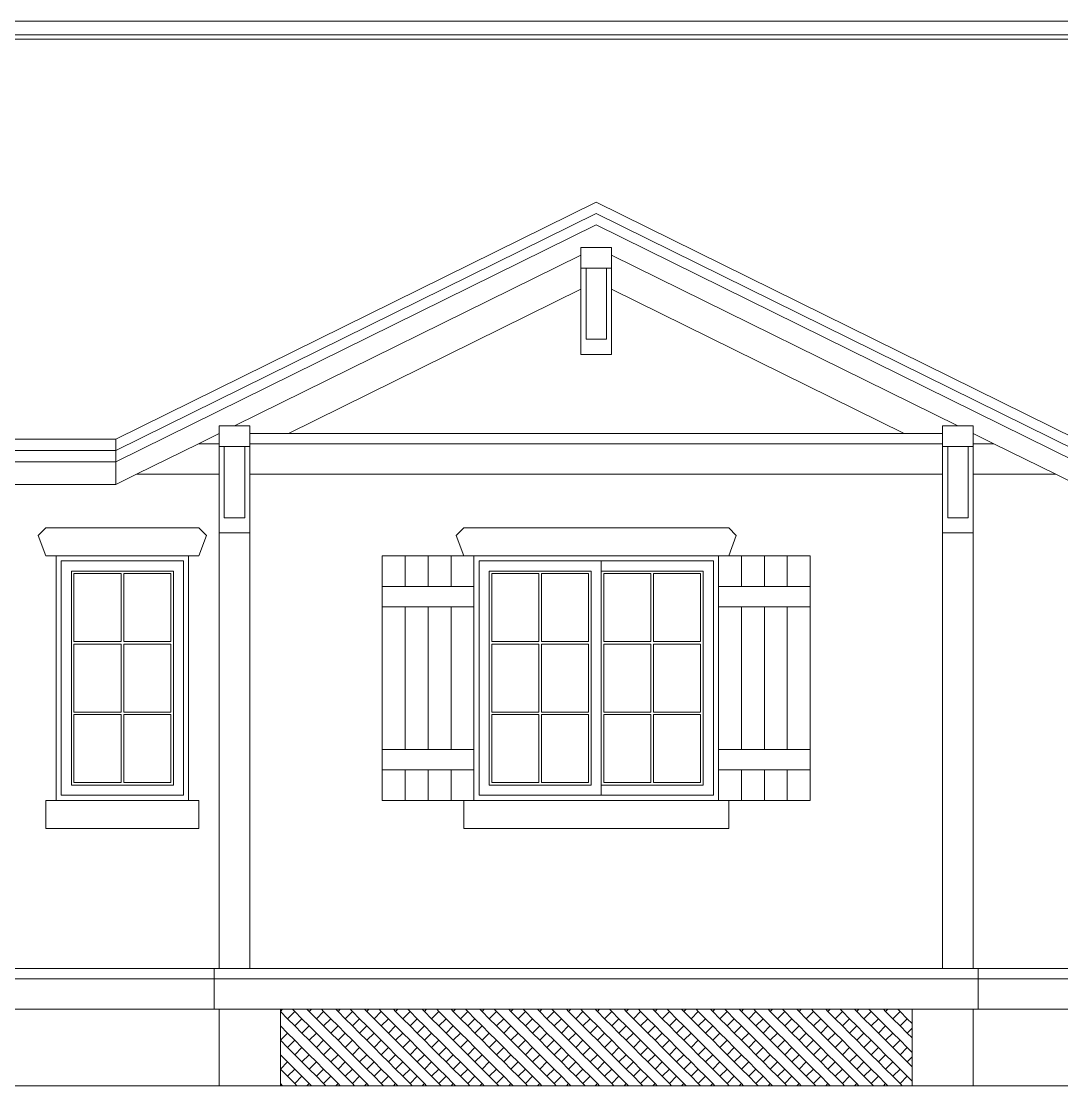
# Model space of a CAD drawing. Header units: inches. Extents: x 984 to 3187, y 1076 to 1711.
# Drawn here: x 2698 to 2902.2, y 1167.9 to 1376.8 of the extents above; entities that cross this region are included whole.
import ezdxf

# ---------------------------------------------------------------- set-up
doc = ezdxf.new("R2010")
doc.units = ezdxf.units.IN
doc.header["$MEASUREMENT"] = 0
doc.layers.add('inne_gulv', color=252, linetype='Continuous', lineweight=9)

# ---------------------------------------------------------------- blocks, each defined once
blk = doc.blocks.new('Modern Bungalow ls')
for p, q in [((-266.7, 137.63), (253.3, 137.63)), ((253.3, 134.97), (-266.7, 134.97)), ((253.3, 134.09), (-266.7, 134.09)), ((-136.97, 55.63), (-42.7, 102.12)), ((-42.7, 102.12), (51.58, 55.63)), ((-42.7, 99.89), (-136.97, 53.4)), ((-42.7, 99.89), (51.58, 53.4)), ((-42.7, 97.66), (-136.97, 51.17)), ((-42.7, 97.66), (51.58, 51.17)), ((-39.7, 93.2), (-45.7, 93.2)), ((-45.7, 91.72), (-45.7, 93.2)), ((-39.7, 91.72), (-39.7, 93.2)), ((-113.7, 58.19), (-45.7, 91.72)), ((-45.7, 91.72), (-45.7, 89.2)), ((-39.7, 91.72), (28.3, 58.19)), ((-39.7, 89.2), (-39.7, 91.72)), ((-45.7, 89.2), (-44.7, 89.2)), ((-45.7, 89.2), (-45.7, 85.03)), ((-44.7, 89.2), (-40.7, 89.2)), ((-44.7, 75.2), (-44.7, 89.2)), ((-40.7, 89.2), (-39.7, 89.2)), ((-40.7, 89.2), (-40.7, 75.2)), ((-39.7, 89.2), (-39.7, 85.03)), ((-45.7, 85.03), (-103.13, 56.71)), ((-45.7, 85.03), (-45.7, 72.2)), ((17.74, 56.71), (-39.7, 85.03)), ((-39.7, 85.03), (-39.7, 72.2)), ((-44.7, 75.2), (-40.7, 75.2)), ((-45.7, 72.2), (-39.7, 72.2)), ((-120.75, 54.71), (-116.7, 56.71)), ((-113.7, 58.19), (-116.7, 58.19)), ((-116.7, 56.71), (-116.7, 58.19)), ((-116.7, 56.71), (-116.7, 54.71)), ((-110.7, 58.19), (-113.7, 58.19)), ((-110.7, 56.71), (-110.7, 58.19)), ((-110.7, 56.71), (-103.13, 56.71)), ((-110.7, 54.71), (-110.7, 56.71)), ((-103.13, 56.71), (17.74, 56.71)), ((17.74, 56.71), (25.3, 56.71)), ((25.3, 58.19), (25.3, 56.71)), ((28.3, 58.19), (25.3, 58.19)), ((25.3, 56.71), (25.3, 54.71)), ((31.3, 58.19), (28.3, 58.19)), ((31.3, 56.71), (31.3, 58.19)), ((31.3, 54.71), (31.3, 56.71)), ((31.3, 56.71), (35.36, 54.71)), ((-136.97, 55.63), (-266.7, 55.63)), ((-136.97, 55.63), (-136.97, 53.4)), ((-132.92, 48.71), (-120.75, 54.71)), ((-120.75, 54.71), (-116.7, 54.71)), ((-116.7, 54.71), (-116.7, 54.19)), ((-110.7, 54.71), (25.3, 54.71)), ((-110.7, 54.19), (-110.7, 54.71)), ((25.3, 54.71), (25.3, 54.19)), ((31.3, 54.71), (35.36, 54.71)), ((31.3, 54.19), (31.3, 54.71)), ((35.36, 54.71), (47.53, 48.71)), ((-136.97, 53.4), (-266.7, 53.4)), ((-136.97, 53.4), (-136.97, 51.17)), ((-116.7, 54.19), (-115.7, 54.19)), ((-116.7, 54.19), (-116.7, 48.71)), ((-115.7, 54.19), (-111.7, 54.19)), ((-115.7, 40.19), (-115.7, 54.19)), ((-111.7, 54.19), (-110.7, 54.19)), ((-111.7, 54.19), (-111.7, 40.19)), ((-110.7, 54.19), (-110.7, 48.71)), ((25.3, 54.19), (26.3, 54.19)), ((25.3, 54.19), (25.3, 48.71)), ((26.3, 54.19), (30.3, 54.19)), ((26.3, 54.19), (26.3, 40.19)), ((30.3, 54.19), (31.3, 54.19)), ((30.3, 54.19), (30.3, 40.19)), ((31.3, 48.71), (31.3, 54.19)), ((-266.7, 51.17), (-136.97, 51.17)), ((-136.97, 51.17), (-136.97, 46.71)), ((-136.97, 46.71), (-132.92, 48.71)), ((-116.7, 48.71), (-132.92, 48.71)), ((-116.7, 48.71), (-116.7, 37.19)), ((-110.7, 48.71), (25.3, 48.71)), ((-110.7, 48.71), (-110.7, 37.19)), ((25.3, 48.71), (25.3, 37.19)), ((47.53, 48.71), (31.3, 48.71)), ((31.3, 37.19), (31.3, 48.71)), ((47.53, 48.71), (51.58, 46.71)), ((-230.7, 46.71), (-136.97, 46.71)), ((-115.7, 40.19), (-111.7, 40.19)), ((26.3, 40.19), (30.3, 40.19)), ((-150.7, 38.21), (-152.2, 36.71)), ((-120.7, 38.21), (-150.7, 38.21)), ((-119.2, 36.71), (-120.7, 38.21)), ((-70.2, 36.71), (-68.7, 38.21)), ((-16.7, 38.21), (-68.7, 38.21)), ((-15.2, 36.71), (-16.7, 38.21)), ((-152.2, 36.71), (-150.7, 32.71)), ((-120.7, 32.71), (-119.2, 36.71)), ((-116.7, 37.19), (-110.7, 37.19)), ((-116.7, -48.29), (-116.7, 37.19)), ((-110.7, 37.19), (-110.7, -48.29)), ((-70.2, 36.71), (-68.7, 32.71)), ((-15.2, 36.71), (-16.7, 32.71)), ((25.3, 37.19), (31.3, 37.19)), ((25.3, 37.19), (25.3, -48.29)), ((31.3, -48.29), (31.3, 37.19)), ((-150.7, 32.71), (-148.7, 32.71)), ((-148.7, 32.71), (-148.7, -15.29)), ((-148.7, 32.71), (-122.7, 32.71)), ((-147.7, 31.71), (-147.7, -14.29)), ((-123.7, 31.71), (-147.7, 31.71)), ((-123.7, -14.29), (-123.7, 31.71)), ((-122.7, 32.71), (-122.7, -15.29)), ((-122.7, 32.71), (-120.7, 32.71)), ((-84.7, 32.71), (-84.7, 26.71)), ((-80.2, 32.71), (-84.7, 32.71)), ((-75.7, 32.71), (-80.2, 32.71)), ((-80.2, 32.71), (-80.2, 26.71)), ((-71.2, 32.71), (-75.7, 32.71)), ((-75.7, 32.71), (-75.7, 26.71)), ((-71.2, 32.71), (-71.2, 26.71)), ((-68.7, 32.71), (-71.2, 32.71)), ((-68.7, 32.71), (-66.7, 32.71)), ((-66.7, 32.71), (-18.7, 32.71)), ((-66.7, 26.71), (-66.7, 32.71)), ((-65.7, 31.71), (-65.7, -14.29)), ((-41.7, 31.71), (-65.7, 31.71)), ((-41.7, 31.71), (-19.7, 31.71)), ((-41.7, 29.71), (-41.7, 31.71)), ((-19.7, -14.29), (-19.7, 31.71)), ((-18.7, 32.71), (-18.7, 26.71)), ((-18.7, 32.71), (-16.7, 32.71)), ((-14.2, 32.71), (-16.7, 32.71)), ((-9.7, 32.71), (-14.2, 32.71)), ((-14.2, 32.71), (-14.2, 26.71)), ((-9.7, 32.71), (-9.7, 26.71)), ((-5.2, 32.71), (-9.7, 32.71)), ((-0.7, 32.71), (-5.2, 32.71)), ((-5.2, 32.71), (-5.2, 26.71)), ((-0.7, 26.71), (-0.7, 32.71)), ((-145.7, 29.71), (-145.7, -12.29)), ((-125.7, 29.71), (-145.7, 29.71)), ((-125.7, -12.29), (-125.7, 29.71)), ((-63.7, 29.71), (-63.7, -12.29)), ((-43.7, 29.71), (-63.7, 29.71)), ((-43.7, -12.29), (-43.7, 29.71)), ((-21.7, 29.71), (-41.7, 29.71)), ((-41.7, -12.29), (-41.7, 29.71)), ((-21.7, -12.29), (-21.7, 29.71)), ((-145.2, 29.21), (-145.2, 15.87)), ((-135.95, 29.21), (-145.2, 29.21)), ((-135.95, 15.87), (-135.95, 29.21)), ((-135.45, 29.21), (-135.45, 15.87)), ((-126.2, 29.21), (-135.45, 29.21)), ((-126.2, 15.87), (-126.2, 29.21)), ((-53.95, 29.21), (-63.2, 29.21)), ((-63.2, 29.21), (-63.2, 15.87)), ((-53.95, 15.87), (-53.95, 29.21)), ((-44.2, 29.21), (-53.45, 29.21)), ((-53.45, 29.21), (-53.45, 15.87)), ((-44.2, 15.87), (-44.2, 29.21)), ((-31.95, 29.21), (-41.2, 29.21)), ((-41.2, 29.21), (-41.2, 15.87)), ((-31.95, 15.87), (-31.95, 29.21)), ((-31.45, 29.21), (-31.45, 15.87)), ((-22.2, 29.21), (-31.45, 29.21)), ((-22.2, 15.87), (-22.2, 29.21)), ((-84.7, 26.71), (-84.7, 22.71)), ((-80.2, 26.71), (-84.7, 26.71)), ((-75.7, 26.71), (-80.2, 26.71)), ((-71.2, 26.71), (-75.7, 26.71)), ((-66.7, 26.71), (-71.2, 26.71)), ((-66.7, 22.71), (-66.7, 26.71)), ((-18.7, 26.71), (-18.7, 22.71)), ((-14.2, 26.71), (-18.7, 26.71)), ((-9.7, 26.71), (-14.2, 26.71)), ((-5.2, 26.71), (-9.7, 26.71)), ((-0.7, 26.71), (-5.2, 26.71)), ((-0.7, 22.71), (-0.7, 26.71)), ((-84.7, -5.29), (-84.7, 22.71)), ((-80.2, 22.71), (-84.7, 22.71)), ((-80.2, -5.29), (-80.2, 22.71)), ((-75.7, 22.71), (-80.2, 22.71)), ((-75.7, -5.29), (-75.7, 22.71)), ((-71.2, 22.71), (-75.7, 22.71)), ((-71.2, -5.29), (-71.2, 22.71)), ((-66.7, 22.71), (-71.2, 22.71)), ((-66.7, 22.71), (-66.7, -5.29)), ((-18.7, -5.29), (-18.7, 22.71)), ((-14.2, 22.71), (-18.7, 22.71)), ((-14.2, -5.29), (-14.2, 22.71)), ((-9.7, 22.71), (-14.2, 22.71)), ((-9.7, -5.29), (-9.7, 22.71)), ((-5.2, 22.71), (-9.7, 22.71)), ((-5.2, -5.29), (-5.2, 22.71)), ((-0.7, 22.71), (-5.2, 22.71)), ((-0.7, 22.71), (-0.7, -5.29)), ((-145.2, 15.87), (-135.95, 15.87)), ((-135.95, 15.37), (-145.2, 15.37)), ((-145.2, 15.37), (-145.2, 2.04)), ((-135.95, 2.04), (-135.95, 15.37)), ((-135.45, 15.87), (-126.2, 15.87)), ((-126.2, 15.37), (-135.45, 15.37)), ((-135.45, 15.37), (-135.45, 2.04)), ((-126.2, 2.04), (-126.2, 15.37)), ((-63.2, 15.87), (-53.95, 15.87)), ((-53.95, 15.37), (-63.2, 15.37)), ((-63.2, 15.37), (-63.2, 2.04)), ((-53.95, 2.04), (-53.95, 15.37)), ((-53.45, 15.87), (-44.2, 15.87)), ((-44.2, 15.37), (-53.45, 15.37)), ((-53.45, 15.37), (-53.45, 2.04)), ((-44.2, 2.04), (-44.2, 15.37)), ((-41.2, 15.87), (-31.95, 15.87)), ((-31.95, 15.37), (-41.2, 15.37)), ((-41.2, 15.37), (-41.2, 2.04)), ((-31.95, 2.04), (-31.95, 15.37)), ((-31.45, 15.87), (-22.2, 15.87)), ((-22.2, 15.37), (-31.45, 15.37)), ((-31.45, 15.37), (-31.45, 2.04)), ((-22.2, 2.04), (-22.2, 15.37)), ((-145.2, 2.04), (-135.95, 2.04)), ((-145.2, 1.54), (-145.2, -11.79)), ((-135.95, 1.54), (-145.2, 1.54)), ((-135.95, -11.79), (-135.95, 1.54)), ((-135.45, 2.04), (-126.2, 2.04)), ((-135.45, 1.54), (-135.45, -11.79)), ((-126.2, 1.54), (-135.45, 1.54)), ((-126.2, -11.79), (-126.2, 1.54)), ((-63.2, 2.04), (-53.95, 2.04)), ((-63.2, 1.54), (-63.2, -11.79)), ((-53.95, 1.54), (-63.2, 1.54)), ((-53.95, -11.79), (-53.95, 1.54)), ((-53.45, 2.04), (-44.2, 2.04)), ((-53.45, 1.54), (-53.45, -11.79)), ((-44.2, 1.54), (-53.45, 1.54)), ((-44.2, -11.79), (-44.2, 1.54)), ((-41.2, 2.04), (-31.95, 2.04)), ((-31.95, 1.54), (-41.2, 1.54)), ((-41.2, 1.54), (-41.2, -11.79)), ((-31.95, -11.79), (-31.95, 1.54)), ((-31.45, 2.04), (-22.2, 2.04)), ((-31.45, 1.54), (-31.45, -11.79)), ((-22.2, 1.54), (-31.45, 1.54)), ((-22.2, -11.79), (-22.2, 1.54)), ((-84.7, -5.29), (-84.7, -9.29)), ((-84.7, -5.29), (-80.2, -5.29)), ((-80.2, -5.29), (-75.7, -5.29)), ((-75.7, -5.29), (-71.2, -5.29)), ((-71.2, -5.29), (-66.7, -5.29)), ((-66.7, -9.29), (-66.7, -5.29)), ((-18.7, -5.29), (-18.7, -9.29)), ((-18.7, -5.29), (-14.2, -5.29)), ((-14.2, -5.29), (-9.7, -5.29)), ((-9.7, -5.29), (-5.2, -5.29)), ((-5.2, -5.29), (-0.7, -5.29)), ((-0.7, -9.29), (-0.7, -5.29)), ((-84.7, -9.29), (-84.7, -15.29)), ((-84.7, -9.29), (-80.2, -9.29)), ((-80.2, -9.29), (-80.2, -15.29)), ((-80.2, -9.29), (-75.7, -9.29)), ((-75.7, -9.29), (-75.7, -15.29)), ((-75.7, -9.29), (-71.2, -9.29)), ((-71.2, -9.29), (-71.2, -15.29)), ((-71.2, -9.29), (-66.7, -9.29)), ((-66.7, -15.29), (-66.7, -9.29)), ((-18.7, -9.29), (-18.7, -15.29)), ((-18.7, -9.29), (-14.2, -9.29)), ((-14.2, -9.29), (-14.2, -15.29)), ((-14.2, -9.29), (-9.7, -9.29)), ((-9.7, -9.29), (-9.7, -15.29)), ((-9.7, -9.29), (-5.2, -9.29)), ((-5.2, -9.29), (-5.2, -15.29)), ((-5.2, -9.29), (-0.7, -9.29)), ((-0.7, -15.29), (-0.7, -9.29)), ((-145.7, -12.29), (-125.7, -12.29)), ((-145.2, -11.79), (-135.95, -11.79)), ((-135.45, -11.79), (-126.2, -11.79)), ((-63.7, -12.29), (-43.7, -12.29)), ((-63.2, -11.79), (-53.95, -11.79)), ((-53.45, -11.79), (-44.2, -11.79)), ((-41.7, -12.29), (-21.7, -12.29)), ((-41.7, -14.29), (-41.7, -12.29)), ((-41.2, -11.79), (-31.95, -11.79)), ((-31.45, -11.79), (-22.2, -11.79)), ((-147.7, -14.29), (-123.7, -14.29)), ((-41.7, -14.29), (-65.7, -14.29)), ((-41.7, -14.29), (-19.7, -14.29)), ((-150.7, -15.29), (-150.7, -20.79)), ((-148.7, -15.29), (-150.7, -15.29)), ((-122.7, -15.29), (-148.7, -15.29)), ((-120.7, -15.29), (-122.7, -15.29)), ((-120.7, -20.79), (-120.7, -15.29)), ((-84.7, -15.29), (-80.2, -15.29)), ((-80.2, -15.29), (-75.7, -15.29)), ((-75.7, -15.29), (-71.2, -15.29)), ((-71.2, -15.29), (-68.7, -15.29)), ((-68.7, -15.29), (-68.7, -20.79)), ((-68.7, -15.29), (-66.7, -15.29)), ((-18.7, -15.29), (-66.7, -15.29)), ((-18.7, -15.29), (-16.7, -15.29)), ((-16.7, -15.29), (-16.7, -20.79)), ((-16.7, -15.29), (-14.2, -15.29)), ((-14.2, -15.29), (-9.7, -15.29)), ((-9.7, -15.29), (-5.2, -15.29)), ((-5.2, -15.29), (-0.7, -15.29)), ((-150.7, -20.79), (-120.7, -20.79)), ((-16.7, -20.79), (-68.7, -20.79)), ((-117.7, -48.29), (-230.7, -48.29)), ((-117.7, -48.29), (-117.7, -50.29)), ((-116.7, -48.29), (-117.7, -48.29)), ((-116.7, -48.29), (-110.7, -48.29)), ((-110.7, -48.29), (25.3, -48.29)), ((25.3, -48.29), (31.3, -48.29)), ((31.3, -48.29), (32.3, -48.29)), ((32.3, -48.29), (32.3, -50.29)), ((32.3, -48.29), (217.3, -48.29)), ((-237.7, -50.29), (-117.7, -50.29)), ((-117.7, -50.29), (32.3, -50.29)), ((-117.7, -50.29), (-117.7, -56.29)), ((32.3, -50.29), (296.3, -50.29)), ((32.3, -50.29), (32.3, -56.29)), ((-200.7, -56.29), (-117.7, -56.29)), ((-117.7, -56.29), (-116.7, -56.29)), ((-116.7, -56.29), (-116.7, -71.29)), ((-116.7, -56.29), (-104.7, -56.29)), ((-104.7, -56.72), (-104.27, -56.29)), ((-104.7, -56.29), (-104.7, -56.72)), ((-104.7, -56.29), (-104.27, -56.29)), ((-104.27, -56.29), (-102.3, -56.29)), ((-102.3, -56.29), (-101.87, -56.72)), ((-102.3, -56.29), (-99.47, -56.29)), ((-99.47, -56.29), (-99.04, -56.72)), ((-99.47, -56.29), (-98.61, -56.29)), ((-99.04, -56.72), (-98.61, -56.29)), ((-98.61, -56.29), (-96.64, -56.29)), ((-96.64, -56.29), (-96.21, -56.72)), ((-96.64, -56.29), (-93.81, -56.29)), ((-93.81, -56.29), (-93.38, -56.72)), ((-93.81, -56.29), (-92.95, -56.29)), ((-93.38, -56.72), (-92.95, -56.29)), ((-92.95, -56.29), (-90.98, -56.29)), ((-90.98, -56.29), (-90.55, -56.72)), ((-90.98, -56.29), (-88.15, -56.29)), ((-88.15, -56.29), (-87.73, -56.72)), ((-88.15, -56.29), (-87.3, -56.29)), ((-87.73, -56.72), (-87.3, -56.29)), ((-87.3, -56.29), (-85.33, -56.29)), ((-85.33, -56.29), (-84.9, -56.72)), ((-85.33, -56.29), (-82.5, -56.29)), ((-82.5, -56.29), (-82.07, -56.72)), ((-82.5, -56.29), (-81.64, -56.29)), ((-82.07, -56.72), (-81.64, -56.29)), ((-81.64, -56.29), (-79.67, -56.29)), ((-79.67, -56.29), (-79.24, -56.72)), ((-79.67, -56.29), (-76.84, -56.29)), ((-76.84, -56.29), (-76.41, -56.72)), ((-76.84, -56.29), (-75.98, -56.29)), ((-76.41, -56.72), (-75.98, -56.29)), ((-75.98, -56.29), (-74.01, -56.29)), ((-74.01, -56.29), (-73.58, -56.72)), ((-74.01, -56.29), (-71.18, -56.29)), ((-71.18, -56.29), (-70.75, -56.72)), ((-71.18, -56.29), (-70.33, -56.29)), ((-70.75, -56.72), (-70.33, -56.29)), ((-70.33, -56.29), (-68.36, -56.29)), ((-68.36, -56.29), (-67.93, -56.72)), ((-68.36, -56.29), (-65.53, -56.29)), ((-65.53, -56.29), (-65.1, -56.72)), ((-65.53, -56.29), (-64.67, -56.29)), ((-65.1, -56.72), (-64.67, -56.29)), ((-64.67, -56.29), (-62.7, -56.29)), ((-62.7, -56.29), (-62.27, -56.72)), ((-62.7, -56.29), (-59.87, -56.29)), ((-59.87, -56.29), (-59.44, -56.72)), ((-59.87, -56.29), (-59.01, -56.29)), ((-59.44, -56.72), (-59.01, -56.29)), ((-59.01, -56.29), (-57.04, -56.29)), ((-57.04, -56.29), (-56.61, -56.72)), ((-57.04, -56.29), (-54.21, -56.29)), ((-54.21, -56.29), (-53.78, -56.72)), ((-54.21, -56.29), (-53.36, -56.29)), ((-53.78, -56.72), (-53.36, -56.29)), ((-53.36, -56.29), (-51.38, -56.29)), ((-51.38, -56.29), (-50.96, -56.72)), ((-51.38, -56.29), (-48.56, -56.29)), ((-48.56, -56.29), (-48.13, -56.72)), ((-48.56, -56.29), (-47.7, -56.29)), ((-48.13, -56.72), (-47.7, -56.29)), ((-47.7, -56.29), (-45.73, -56.29)), ((-45.73, -56.29), (-45.3, -56.72)), ((-45.73, -56.29), (-42.9, -56.29)), ((-42.9, -56.29), (-42.47, -56.72)), ((-42.9, -56.29), (-42.04, -56.29)), ((-42.47, -56.72), (-42.04, -56.29)), ((-42.04, -56.29), (-40.07, -56.29)), ((-40.07, -56.29), (-39.64, -56.72)), ((-40.07, -56.29), (-37.24, -56.29)), ((-37.24, -56.29), (-36.81, -56.72)), ((-37.24, -56.29), (-36.38, -56.29)), ((-36.81, -56.72), (-36.38, -56.29)), ((-36.38, -56.29), (-34.41, -56.29)), ((-34.41, -56.29), (-33.99, -56.72)), ((-34.41, -56.29), (-31.59, -56.29)), ((-31.59, -56.29), (-31.16, -56.72)), ((-31.59, -56.29), (-30.73, -56.29)), ((-31.16, -56.72), (-30.73, -56.29)), ((-30.73, -56.29), (-28.76, -56.29)), ((-28.76, -56.29), (-28.33, -56.72)), ((-28.76, -56.29), (-25.93, -56.29)), ((-25.93, -56.29), (-25.5, -56.72)), ((-25.93, -56.29), (-25.07, -56.29)), ((-25.5, -56.72), (-25.07, -56.29)), ((-25.07, -56.29), (-23.1, -56.29)), ((-23.1, -56.29), (-22.67, -56.72)), ((-23.1, -56.29), (-20.27, -56.29)), ((-20.27, -56.29), (-19.84, -56.72)), ((-20.27, -56.29), (-19.41, -56.29)), ((-19.84, -56.72), (-19.41, -56.29)), ((-19.41, -56.29), (-17.44, -56.29)), ((-17.44, -56.29), (-17.01, -56.72)), ((-17.44, -56.29), (-14.62, -56.29)), ((-14.62, -56.29), (-14.19, -56.72)), ((-14.62, -56.29), (-13.76, -56.29)), ((-14.19, -56.72), (-13.76, -56.29)), ((-13.76, -56.29), (-11.79, -56.29)), ((-11.79, -56.29), (-11.36, -56.72)), ((-11.79, -56.29), (-8.96, -56.29)), ((-8.96, -56.29), (-8.53, -56.72)), ((-8.96, -56.29), (-8.1, -56.29)), ((-8.53, -56.72), (-8.1, -56.29)), ((-8.1, -56.29), (-6.13, -56.29)), ((-6.13, -56.29), (-5.7, -56.72)), ((-6.13, -56.29), (-3.3, -56.29)), ((-3.3, -56.29), (-2.87, -56.72)), ((-3.3, -56.29), (-2.44, -56.29)), ((-2.87, -56.72), (-2.44, -56.29)), ((-2.44, -56.29), (-0.47, -56.29)), ((-0.47, -56.29), (-0.04, -56.72)), ((-0.47, -56.29), (2.36, -56.29)), ((2.36, -56.29), (2.78, -56.72)), ((2.36, -56.29), (3.21, -56.29)), ((2.78, -56.72), (3.21, -56.29)), ((3.21, -56.29), (5.18, -56.29)), ((5.18, -56.29), (5.61, -56.72)), ((5.18, -56.29), (8.01, -56.29)), ((8.01, -56.29), (8.44, -56.72)), ((8.01, -56.29), (8.87, -56.29)), ((8.44, -56.72), (8.87, -56.29)), ((8.87, -56.29), (10.84, -56.29)), ((10.84, -56.29), (11.27, -56.72)), ((10.84, -56.29), (13.67, -56.29)), ((13.67, -56.29), (14.1, -56.72)), ((13.67, -56.29), (14.53, -56.29)), ((14.1, -56.72), (14.53, -56.29)), ((14.53, -56.29), (16.5, -56.29)), ((16.5, -56.29), (16.93, -56.72)), ((16.5, -56.29), (19.3, -56.29)), ((19.3, -56.29), (19.3, -59.1)), ((19.3, -56.29), (31.3, -56.29)), ((31.3, -56.29), (31.3, -71.29)), ((31.3, -56.29), (32.3, -56.29)), ((32.3, -56.29), (187.3, -56.29)), ((-104.7, -56.72), (-103.28, -58.14)), ((-104.7, -56.72), (-104.7, -59.55)), ((-103.28, -58.14), (-101.87, -56.72)), ((-103.28, -58.14), (-101.87, -59.55)), ((-101.87, -56.72), (-100.45, -58.14)), ((-101.87, -59.55), (-100.45, -58.14)), ((-100.45, -58.14), (-99.04, -59.55)), ((-99.04, -56.72), (-97.63, -58.14)), ((-97.63, -58.14), (-96.21, -56.72)), ((-97.63, -58.14), (-96.21, -59.55)), ((-96.21, -56.72), (-94.8, -58.14)), ((-96.21, -59.55), (-94.8, -58.14)), ((-94.8, -58.14), (-93.38, -59.55)), ((-93.38, -56.72), (-91.97, -58.14)), ((-91.97, -58.14), (-90.55, -56.72)), ((-91.97, -58.14), (-90.55, -59.55)), ((-90.55, -56.72), (-89.14, -58.14)), ((-90.55, -59.55), (-89.14, -58.14)), ((-89.14, -58.14), (-87.73, -59.55)), ((-87.73, -56.72), (-86.31, -58.14)), ((-86.31, -58.14), (-84.9, -56.72)), ((-86.31, -58.14), (-84.9, -59.55)), ((-84.9, -56.72), (-83.48, -58.14)), ((-84.9, -59.55), (-83.48, -58.14)), ((-83.48, -58.14), (-82.07, -59.55)), ((-82.07, -56.72), (-80.65, -58.14)), ((-80.65, -58.14), (-79.24, -56.72)), ((-80.65, -58.14), (-79.24, -59.55)), ((-79.24, -56.72), (-77.83, -58.14)), ((-79.24, -59.55), (-77.83, -58.14)), ((-77.83, -58.14), (-76.41, -59.55)), ((-76.41, -56.72), (-75, -58.14)), ((-75, -58.14), (-73.58, -56.72)), ((-75, -58.14), (-73.58, -59.55)), ((-73.58, -56.72), (-72.17, -58.14)), ((-73.58, -59.55), (-72.17, -58.14)), ((-72.17, -58.14), (-70.75, -59.55)), ((-70.75, -56.72), (-69.34, -58.14)), ((-69.34, -58.14), (-67.93, -56.72)), ((-69.34, -58.14), (-67.93, -59.55)), ((-67.93, -56.72), (-66.51, -58.14)), ((-67.93, -59.55), (-66.51, -58.14)), ((-66.51, -58.14), (-65.1, -59.55)), ((-65.1, -56.72), (-63.68, -58.14)), ((-63.68, -58.14), (-62.27, -56.72)), ((-63.68, -58.14), (-62.27, -59.55)), ((-62.27, -56.72), (-60.86, -58.14)), ((-62.27, -59.55), (-60.86, -58.14)), ((-60.86, -58.14), (-59.44, -59.55)), ((-59.44, -56.72), (-58.03, -58.14)), ((-58.03, -58.14), (-56.61, -56.72)), ((-58.03, -58.14), (-56.61, -59.55)), ((-56.61, -56.72), (-55.2, -58.14)), ((-56.61, -59.55), (-55.2, -58.14)), ((-55.2, -58.14), (-53.78, -59.55)), ((-53.78, -56.72), (-52.37, -58.14)), ((-52.37, -58.14), (-50.96, -56.72)), ((-52.37, -58.14), (-50.96, -59.55)), ((-50.96, -56.72), (-49.54, -58.14)), ((-50.96, -59.55), (-49.54, -58.14)), ((-49.54, -58.14), (-48.13, -59.55)), ((-48.13, -56.72), (-46.71, -58.14)), ((-46.71, -58.14), (-45.3, -56.72)), ((-46.71, -58.14), (-45.3, -59.55)), ((-45.3, -56.72), (-43.88, -58.14)), ((-45.3, -59.55), (-43.88, -58.14)), ((-43.88, -58.14), (-42.47, -59.55)), ((-42.47, -56.72), (-41.06, -58.14)), ((-41.06, -58.14), (-39.64, -56.72)), ((-41.06, -58.14), (-39.64, -59.55)), ((-39.64, -56.72), (-38.23, -58.14)), ((-39.64, -59.55), (-38.23, -58.14)), ((-38.23, -58.14), (-36.81, -59.55)), ((-36.81, -56.72), (-35.4, -58.14)), ((-35.4, -58.14), (-33.99, -56.72)), ((-35.4, -58.14), (-33.99, -59.55)), ((-33.99, -56.72), (-32.57, -58.14)), ((-33.99, -59.55), (-32.57, -58.14)), ((-32.57, -58.14), (-31.16, -59.55)), ((-31.16, -56.72), (-29.74, -58.14)), ((-29.74, -58.14), (-28.33, -56.72)), ((-29.74, -58.14), (-28.33, -59.55)), ((-28.33, -56.72), (-26.91, -58.14)), ((-28.33, -59.55), (-26.91, -58.14)), ((-26.91, -58.14), (-25.5, -59.55)), ((-25.5, -56.72), (-24.09, -58.14)), ((-24.09, -58.14), (-22.67, -56.72)), ((-24.09, -58.14), (-22.67, -59.55)), ((-22.67, -56.72), (-21.26, -58.14)), ((-22.67, -59.55), (-21.26, -58.14)), ((-21.26, -58.14), (-19.84, -59.55)), ((-19.84, -56.72), (-18.43, -58.14)), ((-18.43, -58.14), (-17.01, -56.72)), ((-18.43, -58.14), (-17.01, -59.55)), ((-17.01, -56.72), (-15.6, -58.14)), ((-17.01, -59.55), (-15.6, -58.14)), ((-15.6, -58.14), (-14.19, -59.55)), ((-14.19, -56.72), (-12.77, -58.14)), ((-12.77, -58.14), (-11.36, -56.72)), ((-12.77, -58.14), (-11.36, -59.55)), ((-11.36, -56.72), (-9.94, -58.14)), ((-11.36, -59.55), (-9.94, -58.14)), ((-9.94, -58.14), (-8.53, -59.55)), ((-8.53, -56.72), (-7.12, -58.14)), ((-7.12, -58.14), (-5.7, -56.72)), ((-7.12, -58.14), (-5.7, -59.55)), ((-5.7, -56.72), (-4.29, -58.14)), ((-5.7, -59.55), (-4.29, -58.14)), ((-4.29, -58.14), (-2.87, -59.55)), ((-2.87, -56.72), (-1.46, -58.14)), ((-1.46, -58.14), (-0.04, -56.72)), ((-1.46, -58.14), (-0.04, -59.55)), ((-0.04, -56.72), (1.37, -58.14)), ((-0.04, -59.55), (1.37, -58.14)), ((1.37, -58.14), (2.78, -59.55)), ((2.78, -56.72), (4.2, -58.14)), ((4.2, -58.14), (5.61, -56.72)), ((4.2, -58.14), (5.61, -59.55)), ((5.61, -56.72), (7.03, -58.14)), ((5.61, -59.55), (7.03, -58.14)), ((7.03, -58.14), (8.44, -59.55)), ((8.44, -56.72), (9.86, -58.14)), ((9.86, -58.14), (11.27, -56.72)), ((9.86, -58.14), (11.27, -59.55)), ((11.27, -56.72), (12.68, -58.14)), ((11.27, -59.55), (12.68, -58.14)), ((12.68, -58.14), (14.1, -59.55)), ((14.1, -56.72), (15.51, -58.14)), ((15.51, -58.14), (16.93, -56.72)), ((15.51, -58.14), (16.93, -59.55)), ((16.93, -56.72), (18.34, -58.14)), ((16.93, -59.55), (18.34, -58.14)), ((18.34, -58.14), (19.3, -59.1)), ((-104.7, -59.55), (-103.28, -60.96)), ((-104.7, -59.55), (-104.7, -62.38)), ((-101.87, -59.55), (-100.45, -60.96)), ((-100.45, -60.96), (-99.04, -59.55)), ((-99.04, -59.55), (-97.63, -60.96)), ((-96.21, -59.55), (-94.8, -60.96)), ((-94.8, -60.96), (-93.38, -59.55)), ((-93.38, -59.55), (-91.97, -60.96)), ((-90.55, -59.55), (-89.14, -60.96)), ((-89.14, -60.96), (-87.73, -59.55)), ((-87.73, -59.55), (-86.31, -60.96)), ((-84.9, -59.55), (-83.48, -60.96)), ((-83.48, -60.96), (-82.07, -59.55)), ((-82.07, -59.55), (-80.65, -60.96)), ((-79.24, -59.55), (-77.83, -60.96)), ((-77.83, -60.96), (-76.41, -59.55)), ((-76.41, -59.55), (-75, -60.96)), ((-73.58, -59.55), (-72.17, -60.96)), ((-72.17, -60.96), (-70.75, -59.55)), ((-70.75, -59.55), (-69.34, -60.96)), ((-67.93, -59.55), (-66.51, -60.96)), ((-66.51, -60.96), (-65.1, -59.55)), ((-65.1, -59.55), (-63.68, -60.96)), ((-62.27, -59.55), (-60.86, -60.96)), ((-60.86, -60.96), (-59.44, -59.55)), ((-59.44, -59.55), (-58.03, -60.96)), ((-56.61, -59.55), (-55.2, -60.96)), ((-55.2, -60.96), (-53.78, -59.55)), ((-53.78, -59.55), (-52.37, -60.96)), ((-50.96, -59.55), (-49.54, -60.96)), ((-49.54, -60.96), (-48.13, -59.55)), ((-48.13, -59.55), (-46.71, -60.96)), ((-45.3, -59.55), (-43.88, -60.96)), ((-43.88, -60.96), (-42.47, -59.55)), ((-42.47, -59.55), (-41.06, -60.96)), ((-39.64, -59.55), (-38.23, -60.96)), ((-38.23, -60.96), (-36.81, -59.55)), ((-36.81, -59.55), (-35.4, -60.96)), ((-33.99, -59.55), (-32.57, -60.96)), ((-32.57, -60.96), (-31.16, -59.55)), ((-31.16, -59.55), (-29.74, -60.96)), ((-28.33, -59.55), (-26.91, -60.96)), ((-26.91, -60.96), (-25.5, -59.55)), ((-25.5, -59.55), (-24.09, -60.96)), ((-22.67, -59.55), (-21.26, -60.96)), ((-21.26, -60.96), (-19.84, -59.55)), ((-19.84, -59.55), (-18.43, -60.96)), ((-17.01, -59.55), (-15.6, -60.96)), ((-15.6, -60.96), (-14.19, -59.55)), ((-14.19, -59.55), (-12.77, -60.96)), ((-11.36, -59.55), (-9.94, -60.96)), ((-9.94, -60.96), (-8.53, -59.55)), ((-8.53, -59.55), (-7.12, -60.96)), ((-5.7, -59.55), (-4.29, -60.96)), ((-4.29, -60.96), (-2.87, -59.55)), ((-2.87, -59.55), (-1.46, -60.96)), ((-0.04, -59.55), (1.37, -60.96)), ((1.37, -60.96), (2.78, -59.55)), ((2.78, -59.55), (4.2, -60.96)), ((5.61, -59.55), (7.03, -60.96)), ((7.03, -60.96), (8.44, -59.55)), ((8.44, -59.55), (9.86, -60.96)), ((11.27, -59.55), (12.68, -60.96)), ((12.68, -60.96), (14.1, -59.55)), ((14.1, -59.55), (15.51, -60.96)), ((16.93, -59.55), (18.34, -60.96)), ((18.34, -60.96), (19.3, -60)), ((19.3, -59.1), (19.3, -60)), ((19.3, -60), (19.3, -61.93)), ((-104.7, -62.38), (-103.28, -60.96)), ((-104.7, -62.38), (-103.28, -63.79)), ((-104.7, -62.38), (-104.7, -65.21)), ((-103.28, -60.96), (-101.87, -62.38)), ((-103.28, -63.79), (-101.87, -62.38)), ((-101.87, -62.38), (-100.45, -63.79)), ((-100.45, -60.96), (-99.04, -62.38)), ((-99.04, -62.38), (-97.63, -60.96)), ((-99.04, -62.38), (-97.63, -63.79)), ((-97.63, -60.96), (-96.21, -62.38)), ((-97.63, -63.79), (-96.21, -62.38)), ((-96.21, -62.38), (-94.8, -63.79)), ((-94.8, -60.96), (-93.38, -62.38)), ((-93.38, -62.38), (-91.97, -60.96)), ((-93.38, -62.38), (-91.97, -63.79)), ((-91.97, -60.96), (-90.55, -62.38)), ((-91.97, -63.79), (-90.55, -62.38)), ((-90.55, -62.38), (-89.14, -63.79)), ((-89.14, -60.96), (-87.73, -62.38)), ((-87.73, -62.38), (-86.31, -60.96)), ((-87.73, -62.38), (-86.31, -63.79)), ((-86.31, -60.96), (-84.9, -62.38)), ((-86.31, -63.79), (-84.9, -62.38)), ((-84.9, -62.38), (-83.48, -63.79)), ((-83.48, -60.96), (-82.07, -62.38)), ((-82.07, -62.38), (-80.65, -60.96)), ((-82.07, -62.38), (-80.65, -63.79)), ((-80.65, -60.96), (-79.24, -62.38)), ((-80.65, -63.79), (-79.24, -62.38)), ((-79.24, -62.38), (-77.83, -63.79)), ((-77.83, -60.96), (-76.41, -62.38)), ((-76.41, -62.38), (-75, -60.96)), ((-76.41, -62.38), (-75, -63.79)), ((-75, -60.96), (-73.58, -62.38)), ((-75, -63.79), (-73.58, -62.38)), ((-73.58, -62.38), (-72.17, -63.79)), ((-72.17, -60.96), (-70.75, -62.38)), ((-70.75, -62.38), (-69.34, -60.96)), ((-70.75, -62.38), (-69.34, -63.79)), ((-69.34, -60.96), (-67.93, -62.38)), ((-69.34, -63.79), (-67.93, -62.38)), ((-67.93, -62.38), (-66.51, -63.79)), ((-66.51, -60.96), (-65.1, -62.38)), ((-65.1, -62.38), (-63.68, -60.96)), ((-65.1, -62.38), (-63.68, -63.79)), ((-63.68, -60.96), (-62.27, -62.38)), ((-63.68, -63.79), (-62.27, -62.38)), ((-62.27, -62.38), (-60.86, -63.79)), ((-60.86, -60.96), (-59.44, -62.38)), ((-59.44, -62.38), (-58.03, -60.96)), ((-59.44, -62.38), (-58.03, -63.79)), ((-58.03, -60.96), (-56.61, -62.38)), ((-58.03, -63.79), (-56.61, -62.38)), ((-56.61, -62.38), (-55.2, -63.79)), ((-55.2, -60.96), (-53.78, -62.38)), ((-53.78, -62.38), (-52.37, -60.96)), ((-53.78, -62.38), (-52.37, -63.79)), ((-52.37, -60.96), (-50.96, -62.38)), ((-52.37, -63.79), (-50.96, -62.38)), ((-50.96, -62.38), (-49.54, -63.79)), ((-49.54, -60.96), (-48.13, -62.38)), ((-48.13, -62.38), (-46.71, -60.96)), ((-48.13, -62.38), (-46.71, -63.79)), ((-46.71, -60.96), (-45.3, -62.38)), ((-46.71, -63.79), (-45.3, -62.38)), ((-45.3, -62.38), (-43.88, -63.79)), ((-43.88, -60.96), (-42.47, -62.38)), ((-42.47, -62.38), (-41.06, -60.96)), ((-42.47, -62.38), (-41.06, -63.79)), ((-41.06, -60.96), (-39.64, -62.38)), ((-41.06, -63.79), (-39.64, -62.38)), ((-39.64, -62.38), (-38.23, -63.79)), ((-38.23, -60.96), (-36.81, -62.38)), ((-36.81, -62.38), (-35.4, -60.96)), ((-36.81, -62.38), (-35.4, -63.79)), ((-35.4, -60.96), (-33.99, -62.38)), ((-35.4, -63.79), (-33.99, -62.38)), ((-33.99, -62.38), (-32.57, -63.79)), ((-32.57, -60.96), (-31.16, -62.38)), ((-31.16, -62.38), (-29.74, -60.96)), ((-31.16, -62.38), (-29.74, -63.79)), ((-29.74, -60.96), (-28.33, -62.38)), ((-29.74, -63.79), (-28.33, -62.38)), ((-28.33, -62.38), (-26.91, -63.79)), ((-26.91, -60.96), (-25.5, -62.38)), ((-25.5, -62.38), (-24.09, -60.96)), ((-25.5, -62.38), (-24.09, -63.79)), ((-24.09, -60.96), (-22.67, -62.38)), ((-24.09, -63.79), (-22.67, -62.38)), ((-22.67, -62.38), (-21.26, -63.79)), ((-21.26, -60.96), (-19.84, -62.38)), ((-19.84, -62.38), (-18.43, -60.96)), ((-19.84, -62.38), (-18.43, -63.79)), ((-18.43, -60.96), (-17.01, -62.38)), ((-18.43, -63.79), (-17.01, -62.38)), ((-17.01, -62.38), (-15.6, -63.79)), ((-15.6, -60.96), (-14.19, -62.38)), ((-14.19, -62.38), (-12.77, -60.96)), ((-14.19, -62.38), (-12.77, -63.79)), ((-12.77, -60.96), (-11.36, -62.38)), ((-12.77, -63.79), (-11.36, -62.38)), ((-11.36, -62.38), (-9.94, -63.79)), ((-9.94, -60.96), (-8.53, -62.38)), ((-8.53, -62.38), (-7.12, -60.96)), ((-8.53, -62.38), (-7.12, -63.79)), ((-7.12, -60.96), (-5.7, -62.38)), ((-7.12, -63.79), (-5.7, -62.38)), ((-5.7, -62.38), (-4.29, -63.79)), ((-4.29, -60.96), (-2.87, -62.38)), ((-2.87, -62.38), (-1.46, -60.96)), ((-2.87, -62.38), (-1.46, -63.79)), ((-1.46, -60.96), (-0.04, -62.38)), ((-1.46, -63.79), (-0.04, -62.38)), ((-0.04, -62.38), (1.37, -63.79)), ((1.37, -60.96), (2.78, -62.38)), ((2.78, -62.38), (4.2, -60.96)), ((2.78, -62.38), (4.2, -63.79)), ((4.2, -60.96), (5.61, -62.38)), ((4.2, -63.79), (5.61, -62.38)), ((5.61, -62.38), (7.03, -63.79)), ((7.03, -60.96), (8.44, -62.38)), ((8.44, -62.38), (9.86, -60.96)), ((8.44, -62.38), (9.86, -63.79)), ((9.86, -60.96), (11.27, -62.38)), ((9.86, -63.79), (11.27, -62.38)), ((11.27, -62.38), (12.68, -63.79)), ((12.68, -60.96), (14.1, -62.38)), ((14.1, -62.38), (15.51, -60.96)), ((14.1, -62.38), (15.51, -63.79)), ((15.51, -60.96), (16.93, -62.38)), ((15.51, -63.79), (16.93, -62.38)), ((16.93, -62.38), (18.34, -63.79)), ((18.34, -60.96), (19.3, -61.93)), ((19.3, -61.93), (19.3, -64.76)), ((-103.28, -63.79), (-101.87, -65.21)), ((-101.87, -65.21), (-100.45, -63.79)), ((-100.45, -63.79), (-99.04, -65.21)), ((-97.63, -63.79), (-96.21, -65.21)), ((-96.21, -65.21), (-94.8, -63.79)), ((-94.8, -63.79), (-93.38, -65.21)), ((-91.97, -63.79), (-90.55, -65.21)), ((-90.55, -65.21), (-89.14, -63.79)), ((-89.14, -63.79), (-87.73, -65.21)), ((-86.31, -63.79), (-84.9, -65.21)), ((-84.9, -65.21), (-83.48, -63.79)), ((-83.48, -63.79), (-82.07, -65.21)), ((-80.65, -63.79), (-79.24, -65.21)), ((-79.24, -65.21), (-77.83, -63.79)), ((-77.83, -63.79), (-76.41, -65.21)), ((-75, -63.79), (-73.58, -65.21)), ((-73.58, -65.21), (-72.17, -63.79)), ((-72.17, -63.79), (-70.75, -65.21)), ((-69.34, -63.79), (-67.93, -65.21)), ((-67.93, -65.21), (-66.51, -63.79)), ((-66.51, -63.79), (-65.1, -65.21)), ((-63.68, -63.79), (-62.27, -65.21)), ((-62.27, -65.21), (-60.86, -63.79)), ((-60.86, -63.79), (-59.44, -65.21)), ((-58.03, -63.79), (-56.61, -65.21)), ((-56.61, -65.21), (-55.2, -63.79)), ((-55.2, -63.79), (-53.78, -65.21)), ((-52.37, -63.79), (-50.96, -65.21)), ((-50.96, -65.21), (-49.54, -63.79)), ((-49.54, -63.79), (-48.13, -65.21)), ((-46.71, -63.79), (-45.3, -65.21)), ((-45.3, -65.21), (-43.88, -63.79)), ((-43.88, -63.79), (-42.47, -65.21)), ((-41.06, -63.79), (-39.64, -65.21)), ((-39.64, -65.21), (-38.23, -63.79)), ((-38.23, -63.79), (-36.81, -65.21)), ((-35.4, -63.79), (-33.99, -65.21)), ((-33.99, -65.21), (-32.57, -63.79)), ((-32.57, -63.79), (-31.16, -65.21)), ((-29.74, -63.79), (-28.33, -65.21)), ((-28.33, -65.21), (-26.91, -63.79)), ((-26.91, -63.79), (-25.5, -65.21)), ((-24.09, -63.79), (-22.67, -65.21)), ((-22.67, -65.21), (-21.26, -63.79)), ((-21.26, -63.79), (-19.84, -65.21)), ((-18.43, -63.79), (-17.01, -65.21)), ((-17.01, -65.21), (-15.6, -63.79)), ((-15.6, -63.79), (-14.19, -65.21)), ((-12.77, -63.79), (-11.36, -65.21)), ((-11.36, -65.21), (-9.94, -63.79)), ((-9.94, -63.79), (-8.53, -65.21)), ((-7.12, -63.79), (-5.7, -65.21)), ((-5.7, -65.21), (-4.29, -63.79)), ((-4.29, -63.79), (-2.87, -65.21)), ((-1.46, -63.79), (-0.04, -65.21)), ((-0.04, -65.21), (1.37, -63.79)), ((1.37, -63.79), (2.78, -65.21)), ((4.2, -63.79), (5.61, -65.21)), ((5.61, -65.21), (7.03, -63.79)), ((7.03, -63.79), (8.44, -65.21)), ((9.86, -63.79), (11.27, -65.21)), ((11.27, -65.21), (12.68, -63.79)), ((12.68, -63.79), (14.1, -65.21)), ((15.51, -63.79), (16.93, -65.21)), ((16.93, -65.21), (18.34, -63.79)), ((18.34, -63.79), (19.3, -64.76)), ((19.3, -64.76), (19.3, -65.66)), ((-104.7, -65.21), (-103.28, -66.62)), ((-104.7, -65.21), (-104.7, -68.04)), ((-104.7, -68.04), (-103.28, -66.62)), ((-103.28, -66.62), (-101.87, -68.04)), ((-101.87, -65.21), (-100.45, -66.62)), ((-100.45, -66.62), (-99.04, -65.21)), ((-100.45, -66.62), (-99.04, -68.04)), ((-99.04, -65.21), (-97.63, -66.62)), ((-99.04, -68.04), (-97.63, -66.62)), ((-97.63, -66.62), (-96.21, -68.04)), ((-96.21, -65.21), (-94.8, -66.62)), ((-94.8, -66.62), (-93.38, -65.21)), ((-94.8, -66.62), (-93.38, -68.04)), ((-93.38, -65.21), (-91.97, -66.62)), ((-93.38, -68.04), (-91.97, -66.62)), ((-91.97, -66.62), (-90.55, -68.04)), ((-90.55, -65.21), (-89.14, -66.62)), ((-89.14, -66.62), (-87.73, -65.21)), ((-89.14, -66.62), (-87.73, -68.04)), ((-87.73, -65.21), (-86.31, -66.62)), ((-87.73, -68.04), (-86.31, -66.62)), ((-86.31, -66.62), (-84.9, -68.04)), ((-84.9, -65.21), (-83.48, -66.62)), ((-83.48, -66.62), (-82.07, -65.21)), ((-83.48, -66.62), (-82.07, -68.04)), ((-82.07, -65.21), (-80.65, -66.62)), ((-82.07, -68.04), (-80.65, -66.62)), ((-80.65, -66.62), (-79.24, -68.04)), ((-79.24, -65.21), (-77.83, -66.62)), ((-77.83, -66.62), (-76.41, -65.21)), ((-77.83, -66.62), (-76.41, -68.04)), ((-76.41, -65.21), (-75, -66.62)), ((-76.41, -68.04), (-75, -66.62)), ((-75, -66.62), (-73.58, -68.04)), ((-73.58, -65.21), (-72.17, -66.62)), ((-72.17, -66.62), (-70.75, -65.21)), ((-72.17, -66.62), (-70.75, -68.04)), ((-70.75, -65.21), (-69.34, -66.62)), ((-70.75, -68.04), (-69.34, -66.62)), ((-69.34, -66.62), (-67.93, -68.04)), ((-67.93, -65.21), (-66.51, -66.62)), ((-66.51, -66.62), (-65.1, -65.21)), ((-66.51, -66.62), (-65.1, -68.04)), ((-65.1, -65.21), (-63.68, -66.62)), ((-65.1, -68.04), (-63.68, -66.62)), ((-63.68, -66.62), (-62.27, -68.04)), ((-62.27, -65.21), (-60.86, -66.62)), ((-60.86, -66.62), (-59.44, -65.21)), ((-60.86, -66.62), (-59.44, -68.04)), ((-59.44, -65.21), (-58.03, -66.62)), ((-59.44, -68.04), (-58.03, -66.62)), ((-58.03, -66.62), (-56.61, -68.04)), ((-56.61, -65.21), (-55.2, -66.62)), ((-55.2, -66.62), (-53.78, -65.21)), ((-55.2, -66.62), (-53.78, -68.04)), ((-53.78, -65.21), (-52.37, -66.62)), ((-53.78, -68.04), (-52.37, -66.62)), ((-52.37, -66.62), (-50.96, -68.04)), ((-50.96, -65.21), (-49.54, -66.62)), ((-49.54, -66.62), (-48.13, -65.21)), ((-49.54, -66.62), (-48.13, -68.04)), ((-48.13, -65.21), (-46.71, -66.62)), ((-48.13, -68.04), (-46.71, -66.62)), ((-46.71, -66.62), (-45.3, -68.04)), ((-45.3, -65.21), (-43.88, -66.62)), ((-43.88, -66.62), (-42.47, -65.21)), ((-43.88, -66.62), (-42.47, -68.04)), ((-42.47, -65.21), (-41.06, -66.62)), ((-42.47, -68.04), (-41.06, -66.62)), ((-41.06, -66.62), (-39.64, -68.04)), ((-39.64, -65.21), (-38.23, -66.62)), ((-38.23, -66.62), (-36.81, -65.21)), ((-38.23, -66.62), (-36.81, -68.04)), ((-36.81, -65.21), (-35.4, -66.62)), ((-36.81, -68.04), (-35.4, -66.62)), ((-35.4, -66.62), (-33.99, -68.04)), ((-33.99, -65.21), (-32.57, -66.62)), ((-32.57, -66.62), (-31.16, -65.21)), ((-32.57, -66.62), (-31.16, -68.04)), ((-31.16, -65.21), (-29.74, -66.62)), ((-31.16, -68.04), (-29.74, -66.62)), ((-29.74, -66.62), (-28.33, -68.04)), ((-28.33, -65.21), (-26.91, -66.62)), ((-26.91, -66.62), (-25.5, -65.21)), ((-26.91, -66.62), (-25.5, -68.04)), ((-25.5, -65.21), (-24.09, -66.62)), ((-25.5, -68.04), (-24.09, -66.62)), ((-24.09, -66.62), (-22.67, -68.04)), ((-22.67, -65.21), (-21.26, -66.62)), ((-21.26, -66.62), (-19.84, -65.21)), ((-21.26, -66.62), (-19.84, -68.04)), ((-19.84, -65.21), (-18.43, -66.62)), ((-19.84, -68.04), (-18.43, -66.62)), ((-18.43, -66.62), (-17.01, -68.04)), ((-17.01, -65.21), (-15.6, -66.62)), ((-15.6, -66.62), (-14.19, -65.21)), ((-15.6, -66.62), (-14.19, -68.04)), ((-14.19, -65.21), (-12.77, -66.62)), ((-14.19, -68.04), (-12.77, -66.62)), ((-12.77, -66.62), (-11.36, -68.04)), ((-11.36, -65.21), (-9.94, -66.62)), ((-9.94, -66.62), (-8.53, -65.21)), ((-9.94, -66.62), (-8.53, -68.04)), ((-8.53, -65.21), (-7.12, -66.62)), ((-8.53, -68.04), (-7.12, -66.62)), ((-7.12, -66.62), (-5.7, -68.04)), ((-5.7, -65.21), (-4.29, -66.62)), ((-4.29, -66.62), (-2.87, -65.21)), ((-4.29, -66.62), (-2.87, -68.04)), ((-2.87, -65.21), (-1.46, -66.62)), ((-2.87, -68.04), (-1.46, -66.62)), ((-1.46, -66.62), (-0.04, -68.04)), ((-0.04, -65.21), (1.37, -66.62)), ((1.37, -66.62), (2.78, -65.21)), ((1.37, -66.62), (2.78, -68.04)), ((2.78, -65.21), (4.2, -66.62)), ((2.78, -68.04), (4.2, -66.62)), ((4.2, -66.62), (5.61, -68.04)), ((5.61, -65.21), (7.03, -66.62)), ((7.03, -66.62), (8.44, -65.21)), ((7.03, -66.62), (8.44, -68.04)), ((8.44, -65.21), (9.86, -66.62)), ((8.44, -68.04), (9.86, -66.62)), ((9.86, -66.62), (11.27, -68.04)), ((11.27, -65.21), (12.68, -66.62)), ((12.68, -66.62), (14.1, -65.21)), ((12.68, -66.62), (14.1, -68.04)), ((14.1, -65.21), (15.51, -66.62)), ((14.1, -68.04), (15.51, -66.62)), ((15.51, -66.62), (16.93, -68.04)), ((16.93, -65.21), (18.34, -66.62)), ((18.34, -66.62), (19.3, -65.66)), ((18.34, -66.62), (19.3, -67.58)), ((19.3, -65.66), (19.3, -67.58)), ((-104.7, -68.04), (-103.28, -69.45)), ((-104.7, -68.04), (-104.7, -70.86)), ((-103.28, -69.45), (-101.87, -68.04)), ((-101.87, -68.04), (-100.45, -69.45)), ((-99.04, -68.04), (-97.63, -69.45)), ((-97.63, -69.45), (-96.21, -68.04)), ((-96.21, -68.04), (-94.8, -69.45)), ((-93.38, -68.04), (-91.97, -69.45)), ((-91.97, -69.45), (-90.55, -68.04)), ((-90.55, -68.04), (-89.14, -69.45)), ((-87.73, -68.04), (-86.31, -69.45)), ((-86.31, -69.45), (-84.9, -68.04)), ((-84.9, -68.04), (-83.48, -69.45)), ((-82.07, -68.04), (-80.65, -69.45)), ((-80.65, -69.45), (-79.24, -68.04)), ((-79.24, -68.04), (-77.83, -69.45)), ((-76.41, -68.04), (-75, -69.45)), ((-75, -69.45), (-73.58, -68.04)), ((-73.58, -68.04), (-72.17, -69.45)), ((-70.75, -68.04), (-69.34, -69.45)), ((-69.34, -69.45), (-67.93, -68.04)), ((-67.93, -68.04), (-66.51, -69.45)), ((-65.1, -68.04), (-63.68, -69.45)), ((-63.68, -69.45), (-62.27, -68.04)), ((-62.27, -68.04), (-60.86, -69.45)), ((-59.44, -68.04), (-58.03, -69.45)), ((-58.03, -69.45), (-56.61, -68.04)), ((-56.61, -68.04), (-55.2, -69.45)), ((-53.78, -68.04), (-52.37, -69.45)), ((-52.37, -69.45), (-50.96, -68.04)), ((-50.96, -68.04), (-49.54, -69.45)), ((-48.13, -68.04), (-46.71, -69.45)), ((-46.71, -69.45), (-45.3, -68.04)), ((-45.3, -68.04), (-43.88, -69.45)), ((-42.47, -68.04), (-41.06, -69.45)), ((-41.06, -69.45), (-39.64, -68.04)), ((-39.64, -68.04), (-38.23, -69.45)), ((-36.81, -68.04), (-35.4, -69.45)), ((-35.4, -69.45), (-33.99, -68.04)), ((-33.99, -68.04), (-32.57, -69.45)), ((-31.16, -68.04), (-29.74, -69.45)), ((-29.74, -69.45), (-28.33, -68.04)), ((-28.33, -68.04), (-26.91, -69.45)), ((-25.5, -68.04), (-24.09, -69.45)), ((-24.09, -69.45), (-22.67, -68.04)), ((-22.67, -68.04), (-21.26, -69.45)), ((-19.84, -68.04), (-18.43, -69.45)), ((-18.43, -69.45), (-17.01, -68.04)), ((-17.01, -68.04), (-15.6, -69.45)), ((-14.19, -68.04), (-12.77, -69.45)), ((-12.77, -69.45), (-11.36, -68.04)), ((-11.36, -68.04), (-9.94, -69.45)), ((-8.53, -68.04), (-7.12, -69.45)), ((-7.12, -69.45), (-5.7, -68.04)), ((-5.7, -68.04), (-4.29, -69.45)), ((-2.87, -68.04), (-1.46, -69.45)), ((-1.46, -69.45), (-0.04, -68.04)), ((-0.04, -68.04), (1.37, -69.45)), ((2.78, -68.04), (4.2, -69.45)), ((4.2, -69.45), (5.61, -68.04)), ((5.61, -68.04), (7.03, -69.45)), ((8.44, -68.04), (9.86, -69.45)), ((9.86, -69.45), (11.27, -68.04)), ((11.27, -68.04), (12.68, -69.45)), ((14.1, -68.04), (15.51, -69.45)), ((15.51, -69.45), (16.93, -68.04)), ((16.93, -68.04), (18.34, -69.45)), ((19.3, -67.58), (19.3, -70.41)), ((-104.7, -70.86), (-104.27, -71.29)), ((-104.7, -70.86), (-104.7, -71.29)), ((-103.28, -69.45), (-101.87, -70.86)), ((-101.87, -70.86), (-100.45, -69.45)), ((-101.87, -70.86), (-101.44, -71.29)), ((-100.45, -69.45), (-99.04, -70.86)), ((-99.47, -71.29), (-99.04, -70.86)), ((-99.04, -70.86), (-98.61, -71.29)), ((-97.63, -69.45), (-96.21, -70.86)), ((-96.21, -70.86), (-94.8, -69.45)), ((-96.21, -70.86), (-95.78, -71.29)), ((-94.8, -69.45), (-93.38, -70.86)), ((-93.81, -71.29), (-93.38, -70.86)), ((-93.38, -70.86), (-92.95, -71.29)), ((-91.97, -69.45), (-90.55, -70.86)), ((-90.55, -70.86), (-89.14, -69.45)), ((-90.55, -70.86), (-90.13, -71.29)), ((-89.14, -69.45), (-87.73, -70.86)), ((-88.15, -71.29), (-87.73, -70.86)), ((-87.73, -70.86), (-87.3, -71.29)), ((-86.31, -69.45), (-84.9, -70.86)), ((-84.9, -70.86), (-83.48, -69.45)), ((-84.9, -70.86), (-84.47, -71.29)), ((-83.48, -69.45), (-82.07, -70.86)), ((-82.5, -71.29), (-82.07, -70.86)), ((-82.07, -70.86), (-81.64, -71.29)), ((-80.65, -69.45), (-79.24, -70.86)), ((-79.24, -70.86), (-77.83, -69.45)), ((-79.24, -70.86), (-78.81, -71.29)), ((-77.83, -69.45), (-76.41, -70.86)), ((-76.84, -71.29), (-76.41, -70.86)), ((-76.41, -70.86), (-75.98, -71.29)), ((-75, -69.45), (-73.58, -70.86)), ((-73.58, -70.86), (-72.17, -69.45)), ((-73.58, -70.86), (-73.15, -71.29)), ((-72.17, -69.45), (-70.75, -70.86)), ((-71.18, -71.29), (-70.75, -70.86)), ((-70.75, -70.86), (-70.33, -71.29)), ((-69.34, -69.45), (-67.93, -70.86)), ((-67.93, -70.86), (-66.51, -69.45)), ((-67.93, -70.86), (-67.5, -71.29)), ((-66.51, -69.45), (-65.1, -70.86)), ((-65.53, -71.29), (-65.1, -70.86)), ((-65.1, -70.86), (-64.67, -71.29)), ((-63.68, -69.45), (-62.27, -70.86)), ((-62.27, -70.86), (-60.86, -69.45)), ((-62.27, -70.86), (-61.84, -71.29)), ((-60.86, -69.45), (-59.44, -70.86)), ((-59.87, -71.29), (-59.44, -70.86)), ((-59.44, -70.86), (-59.01, -71.29)), ((-58.03, -69.45), (-56.61, -70.86)), ((-56.61, -70.86), (-55.2, -69.45)), ((-56.61, -70.86), (-56.18, -71.29)), ((-55.2, -69.45), (-53.78, -70.86)), ((-54.21, -71.29), (-53.78, -70.86)), ((-53.78, -70.86), (-53.36, -71.29)), ((-52.37, -69.45), (-50.96, -70.86)), ((-50.96, -70.86), (-49.54, -69.45)), ((-50.96, -70.86), (-50.53, -71.29)), ((-49.54, -69.45), (-48.13, -70.86)), ((-48.56, -71.29), (-48.13, -70.86)), ((-48.13, -70.86), (-47.7, -71.29)), ((-46.71, -69.45), (-45.3, -70.86)), ((-45.3, -70.86), (-43.88, -69.45)), ((-45.3, -70.86), (-44.87, -71.29)), ((-43.88, -69.45), (-42.47, -70.86)), ((-42.9, -71.29), (-42.47, -70.86)), ((-42.47, -70.86), (-42.04, -71.29)), ((-41.06, -69.45), (-39.64, -70.86)), ((-39.64, -70.86), (-38.23, -69.45)), ((-39.64, -70.86), (-39.21, -71.29)), ((-38.23, -69.45), (-36.81, -70.86)), ((-37.24, -71.29), (-36.81, -70.86)), ((-36.81, -70.86), (-36.38, -71.29)), ((-35.4, -69.45), (-33.99, -70.86)), ((-33.99, -70.86), (-32.57, -69.45)), ((-33.99, -70.86), (-33.56, -71.29)), ((-32.57, -69.45), (-31.16, -70.86)), ((-31.59, -71.29), (-31.16, -70.86)), ((-31.16, -70.86), (-30.73, -71.29)), ((-29.74, -69.45), (-28.33, -70.86)), ((-28.33, -70.86), (-26.91, -69.45)), ((-28.33, -70.86), (-27.9, -71.29)), ((-26.91, -69.45), (-25.5, -70.86)), ((-25.93, -71.29), (-25.5, -70.86)), ((-25.5, -70.86), (-25.07, -71.29)), ((-24.09, -69.45), (-22.67, -70.86)), ((-22.67, -70.86), (-21.26, -69.45)), ((-22.67, -70.86), (-22.24, -71.29)), ((-21.26, -69.45), (-19.84, -70.86)), ((-20.27, -71.29), (-19.84, -70.86)), ((-19.84, -70.86), (-19.41, -71.29)), ((-18.43, -69.45), (-17.01, -70.86)), ((-17.01, -70.86), (-15.6, -69.45)), ((-17.01, -70.86), (-16.59, -71.29)), ((-15.6, -69.45), (-14.19, -70.86)), ((-14.62, -71.29), (-14.19, -70.86)), ((-14.19, -70.86), (-13.76, -71.29)), ((-12.77, -69.45), (-11.36, -70.86)), ((-11.36, -70.86), (-9.94, -69.45)), ((-11.36, -70.86), (-10.93, -71.29)), ((-9.94, -69.45), (-8.53, -70.86)), ((-8.96, -71.29), (-8.53, -70.86)), ((-8.53, -70.86), (-8.1, -71.29)), ((-7.12, -69.45), (-5.7, -70.86)), ((-5.7, -70.86), (-4.29, -69.45)), ((-5.7, -70.86), (-5.27, -71.29)), ((-4.29, -69.45), (-2.87, -70.86)), ((-3.3, -71.29), (-2.87, -70.86)), ((-2.87, -70.86), (-2.44, -71.29)), ((-1.46, -69.45), (-0.04, -70.86)), ((-0.04, -70.86), (1.37, -69.45)), ((-0.04, -70.86), (0.38, -71.29)), ((1.37, -69.45), (2.78, -70.86)), ((2.36, -71.29), (2.78, -70.86)), ((2.78, -70.86), (3.21, -71.29)), ((4.2, -69.45), (5.61, -70.86)), ((5.61, -70.86), (7.03, -69.45)), ((5.61, -70.86), (6.04, -71.29)), ((7.03, -69.45), (8.44, -70.86)), ((8.01, -71.29), (8.44, -70.86)), ((8.44, -70.86), (8.87, -71.29)), ((9.86, -69.45), (11.27, -70.86)), ((11.27, -70.86), (12.68, -69.45)), ((11.27, -70.86), (11.7, -71.29)), ((12.68, -69.45), (14.1, -70.86)), ((13.67, -71.29), (14.1, -70.86)), ((14.1, -70.86), (14.53, -71.29)), ((15.51, -69.45), (16.93, -70.86)), ((16.93, -70.86), (18.34, -69.45)), ((16.93, -70.86), (17.36, -71.29)), ((18.34, -69.45), (19.3, -70.41)), ((19.3, -70.41), (19.3, -71.29)), ((-116.7, -71.29), (-200.7, -71.29)), ((-116.7, -71.29), (-104.7, -71.29)), ((-104.27, -71.29), (-104.7, -71.29)), ((-101.44, -71.29), (-104.27, -71.29)), ((-99.47, -71.29), (-101.44, -71.29)), ((-98.61, -71.29), (-99.47, -71.29)), ((-95.78, -71.29), (-98.61, -71.29)), ((-93.81, -71.29), (-95.78, -71.29)), ((-92.95, -71.29), (-93.81, -71.29)), ((-90.13, -71.29), (-92.95, -71.29)), ((-88.15, -71.29), (-90.13, -71.29)), ((-87.3, -71.29), (-88.15, -71.29)), ((-84.47, -71.29), (-87.3, -71.29)), ((-82.5, -71.29), (-84.47, -71.29)), ((-81.64, -71.29), (-82.5, -71.29)), ((-78.81, -71.29), (-81.64, -71.29)), ((-76.84, -71.29), (-78.81, -71.29)), ((-75.98, -71.29), (-76.84, -71.29)), ((-73.15, -71.29), (-75.98, -71.29)), ((-71.18, -71.29), (-73.15, -71.29)), ((-70.33, -71.29), (-71.18, -71.29)), ((-67.5, -71.29), (-70.33, -71.29)), ((-65.53, -71.29), (-67.5, -71.29)), ((-64.67, -71.29), (-65.53, -71.29)), ((-61.84, -71.29), (-64.67, -71.29)), ((-59.87, -71.29), (-61.84, -71.29)), ((-59.01, -71.29), (-59.87, -71.29)), ((-56.18, -71.29), (-59.01, -71.29)), ((-54.21, -71.29), (-56.18, -71.29)), ((-53.36, -71.29), (-54.21, -71.29)), ((-50.53, -71.29), (-53.36, -71.29)), ((-48.56, -71.29), (-50.53, -71.29)), ((-47.7, -71.29), (-48.56, -71.29)), ((-44.87, -71.29), (-47.7, -71.29)), ((-42.9, -71.29), (-44.87, -71.29)), ((-42.04, -71.29), (-42.9, -71.29)), ((-39.21, -71.29), (-42.04, -71.29)), ((-37.24, -71.29), (-39.21, -71.29)), ((-36.38, -71.29), (-37.24, -71.29)), ((-33.56, -71.29), (-36.38, -71.29)), ((-31.59, -71.29), (-33.56, -71.29)), ((-30.73, -71.29), (-31.59, -71.29)), ((-27.9, -71.29), (-30.73, -71.29)), ((-25.93, -71.29), (-27.9, -71.29)), ((-25.07, -71.29), (-25.93, -71.29)), ((-22.24, -71.29), (-25.07, -71.29)), ((-20.27, -71.29), (-22.24, -71.29)), ((-19.41, -71.29), (-20.27, -71.29)), ((-16.59, -71.29), (-19.41, -71.29)), ((-14.62, -71.29), (-16.59, -71.29)), ((-13.76, -71.29), (-14.62, -71.29)), ((-10.93, -71.29), (-13.76, -71.29)), ((-8.96, -71.29), (-10.93, -71.29)), ((-8.1, -71.29), (-8.96, -71.29)), ((-5.27, -71.29), (-8.1, -71.29)), ((-3.3, -71.29), (-5.27, -71.29)), ((-2.44, -71.29), (-3.3, -71.29)), ((0.38, -71.29), (-2.44, -71.29)), ((2.36, -71.29), (0.38, -71.29)), ((3.21, -71.29), (2.36, -71.29)), ((6.04, -71.29), (3.21, -71.29)), ((8.01, -71.29), (6.04, -71.29)), ((8.87, -71.29), (8.01, -71.29)), ((11.7, -71.29), (8.87, -71.29)), ((13.67, -71.29), (11.7, -71.29)), ((14.53, -71.29), (13.67, -71.29)), ((17.36, -71.29), (14.53, -71.29)), ((19.3, -71.29), (17.36, -71.29)), ((31.3, -71.29), (19.3, -71.29)), ((187.3, -71.29), (31.3, -71.29))]:
    blk.add_line(p, q)

msp = doc.modelspace()

# ---------------------------------------------------------------- block references
at = {"layer": 'inne_gulv'}
msp.add_blockref('Modern Bungalow ls', (2853.54, 1239.21), dxfattribs=at)

doc.saveas('drawing.dxf')
